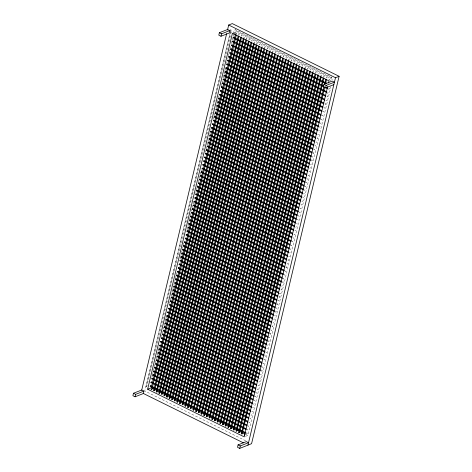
<?xml version="1.0" encoding="UTF-8"?>
<svg xmlns="http://www.w3.org/2000/svg" width="472" height="472" viewBox="0 0 472 472"><rect width="100%" height="100%" fill="white"/><g stroke="black" fill="none" stroke-linecap="round" stroke-linejoin="round"><path stroke-width="0.35" stroke-dasharray="2.36 1.77" d="M146.037 386.704L230.837 30.709L231.245 30.668L231.545 30.898L146.745 386.851L146.037 386.704L146.751 386.816M230.837 30.709L231.545 30.898M305.396 67.337C303.726 66.705 306.658 67.779 305.054 68.77M230.253 32.196L144.774 390.987L245.641 440.759M230.424 31.476L231.274 27.895M151.878 377.376L152.556 374.514M152.727 373.794L153.412 370.933M153.583 370.213L154.267 367.352M154.433 366.632L155.117 363.77M155.288 363.051L156.143 359.469M156.315 358.755L156.993 355.888M157.164 355.174L157.849 352.313M158.02 351.593L158.698 348.731M158.869 348.012L159.212 346.578M161.601 336.554L162.114 334.406M162.285 333.686L163.135 330.105M163.306 329.391L163.99 326.524M164.162 325.81L164.846 322.942M165.011 322.228L165.696 319.361M165.867 318.647L166.722 315.066M169.448 303.608L170.132 300.741M170.303 300.027L170.988 297.159M171.159 296.445L171.837 293.578M172.009 292.864L172.693 289.997M172.864 289.283L173.714 285.702M173.885 284.988L174.569 282.12M174.74 281.406L175.425 278.539M175.59 277.825L176.274 274.958M176.445 274.244L176.788 272.81M180.027 259.205L180.711 256.337M180.882 255.623L181.567 252.756M181.738 252.042L182.416 249.175M182.587 248.461L183.272 245.593M183.443 244.88L184.292 241.298M187.024 229.84L187.708 226.973M187.88 226.259L188.558 223.392M188.729 222.678L189.414 219.81M189.585 219.096L190.269 216.229M190.434 215.515L191.29 211.934M191.461 211.214L192.145 208.353M192.316 207.633L192.995 204.771M193.166 204.052L193.85 201.19M195.898 192.594L196.411 190.446M196.582 189.732L197.261 186.865M197.432 186.151L197.774 184.717M198.458 181.85L199.137 178.988M199.308 178.268L199.992 175.407M200.163 174.687L200.848 171.826M201.019 171.106L201.355 169.678M205.45 152.485L206.134 149.624M206.305 148.904L206.99 146.043M207.161 145.323L207.839 142.461M208.01 141.742L208.353 140.314M209.037 137.446L209.715 134.585M209.887 133.865L210.571 131.004M210.742 130.284L211.427 127.422M213.474 118.826L213.981 116.678M214.152 115.959L214.837 113.097M215.008 112.377L215.35 110.95M216.028 108.082L216.713 105.215M216.884 104.501L217.568 101.639M217.739 100.919L218.418 98.058M218.589 97.338L218.931 95.904M221.321 85.88L222.005 83.013M222.176 82.299L222.513 80.865M223.197 78.004L223.881 75.136M224.052 74.423L224.731 71.555M224.902 70.841L225.758 67.26M226.778 62.959L227.12 61.531M227.805 58.664L228.318 56.516M228.489 55.796L229.339 52.221M229.51 51.501L230.194 48.64M230.365 47.92L230.702 46.486M231.386 43.625L232.071 40.757M232.242 40.043L232.92 37.176M233.091 36.462L233.776 33.595M235.54 33.984L236.053 31.836L332.624 79.491L329.615 80.671M245.416 436.393L247.824 435.449L330.919 86.653M331.739 77.29L331.509 77.939L331.834 77.284L235.262 29.63L234.95 29.889L234.938 30.291L331.509 77.939M318.157 73.75L318.535 73.738M233.646 32.786L236.053 31.836M234.985 30.296L235.292 29.659M325.491 103.899C324.205 105.822 327.303 102.831 324.181 103.25M288.321 259.93C287.035 261.801 290.121 258.969 287.005 259.281M275.194 52.504L275.825 52.705L275.512 52.811M329.149 88.718C327.716 90.512 331.031 87.833 327.804 88.04M327.887 93.149C328.89 91.668 327.161 94.264 326.571 92.5M327.338 96.323C325.904 98.087 329.214 95.474 325.993 95.645M317.373 138.148C315.945 139.913 319.249 137.299 316.028 137.47M313.797 152.981C312.505 154.928 315.615 151.884 312.488 152.338M312.039 160.362C310.741 162.238 313.874 159.388 310.729 159.713M286.598 267.335C285.165 269.128 288.475 266.45 285.247 266.656M283.607 279.029C284.604 277.495 282.864 280.179 282.291 278.38M283.082 282.091C281.66 283.808 284.94 281.3 281.737 281.412M281.294 289.436C280.002 291.36 283.1 288.368 279.979 288.787M280.091 293.779C281.1 292.197 279.341 294.965 278.775 293.13M279.536 296.811C278.244 298.735 281.347 295.743 278.22 296.162M277.778 304.186C276.486 306.11 279.589 303.118 276.462 303.537M276.055 311.591C274.621 313.384 277.937 310.706 274.704 310.912M272.539 326.341C271.117 328.064 274.397 325.556 271.193 325.662M270.751 333.686C269.459 335.61 272.556 332.618 269.435 333.037M268.993 341.061C267.701 342.991 270.804 339.993 267.677 340.418M261.995 370.597C260.568 372.361 263.872 369.747 260.65 369.918M247.062 433.29C245.641 435.013 248.921 432.499 245.711 432.612M245.198 434.151L247.824 435.449M233.41 31.978L234.118 32.167L233.41 31.978M235.982 33.246L236.684 33.429L235.982 33.246M238.549 34.515L239.257 34.698L238.572 34.486M241.121 35.783L241.829 35.966L241.121 35.783M243.688 37.052L244.396 37.235L243.688 37.052M246.26 38.321L246.968 38.503L246.26 38.321M248.827 39.589L249.535 39.772L248.827 39.589M251.399 40.857L252.107 41.04L251.423 40.822M253.965 42.126L254.673 42.309L253.995 42.091M256.538 43.394L257.246 43.577L256.538 43.394M259.11 44.663L259.812 44.846L259.11 44.663M261.677 45.926L262.385 46.114L261.677 45.926M264.367 47.253L265.075 47.442L264.367 47.253M267.052 48.581L267.76 48.764L267.052 48.581M269.742 49.908L270.45 50.091L269.742 49.908M272.433 51.236L273.14 51.419L272.433 51.236M277.807 53.885L278.515 54.074L277.807 53.885M280.498 55.212L281.2 55.401L280.498 55.212M283.182 56.54L283.89 56.723L283.182 56.54M285.873 57.867L286.581 58.05L285.873 57.867M288.557 59.195L289.265 59.378L288.557 59.195M291.248 60.522L291.956 60.705L291.248 60.522M293.938 61.844L294.646 62.033L293.938 61.844M296.623 63.171L297.33 63.36L296.623 63.171M299.313 64.499L300.021 64.682L299.313 64.499M302.003 65.826L302.711 66.009L302.003 65.826M307.378 68.481L308.086 68.664L307.378 68.481M310.069 69.803L310.771 69.992L310.069 69.803M312.753 71.13L313.461 71.319L312.783 71.101M315.443 72.458L316.151 72.641L315.443 72.458M320.818 75.113L321.526 75.296L320.842 75.078M323.509 76.44L324.217 76.623L323.532 76.405M326.193 77.762L326.901 77.951L326.223 77.733M328.884 79.09L329.592 79.272L328.884 79.09M247.534 430.004L247.942 429.603L247.534 430.004M248.414 426.316L248.821 425.915L248.414 426.316M249.293 422.629L249.694 422.228L249.293 422.629M250.172 418.941L250.573 418.54L250.172 418.941M251.051 415.254L251.452 414.853L251.051 415.254M251.924 411.566L252.331 411.165L251.924 411.566M252.803 407.873L253.21 407.478L252.803 407.873M253.682 404.185L254.089 403.79L253.682 404.185M254.561 400.498L254.968 400.103L254.561 400.498M255.44 396.81L255.848 396.409L255.44 396.81M256.32 393.123L256.727 392.722L256.32 393.123M257.199 389.435L257.606 389.034L257.199 389.435M258.078 385.748L258.485 385.347L258.078 385.748M258.957 382.06L259.364 381.659L258.957 382.06M259.836 378.373L260.237 377.972L259.836 378.373M260.715 374.685L261.116 374.284L260.715 374.685M262.467 367.31L262.875 366.909L262.467 367.31M263.346 363.623L263.754 363.222L263.346 363.623M264.226 359.935L264.633 359.534L264.226 359.935M265.105 356.248L265.512 355.847L265.105 356.248M265.984 352.56L266.391 352.159L265.984 352.56M266.863 348.873L267.27 348.472L266.863 348.873M267.742 345.179L268.149 344.784L267.742 345.179M269.5 337.804L269.901 337.403L269.5 337.804M271.258 330.429L271.66 330.028L271.258 330.429M273.011 323.054L273.418 322.653L273.011 323.054M273.89 319.367L274.297 318.966L273.89 319.367M274.769 315.679L275.176 315.278L274.769 315.679M276.527 308.304L276.934 307.903L276.527 308.304M278.285 300.93L278.692 300.528L278.285 300.93M281.796 286.174L282.203 285.778L281.796 286.174M284.433 275.111L284.84 274.71L284.433 275.111M285.312 271.424L285.719 271.022L285.312 271.424M287.07 264.049L287.477 263.647L287.07 264.049M288.829 256.674L289.23 256.272L288.829 256.674M289.708 252.986L290.109 252.585L289.708 252.986M290.587 249.299L290.988 248.897L290.587 249.299M291.46 245.611L291.867 245.21L291.46 245.611M292.339 241.924L292.746 241.522L292.339 241.924M293.218 238.236L293.625 237.835L293.218 238.236M294.097 234.549L294.504 234.147L294.097 234.549M294.976 230.861L295.383 230.46L294.976 230.861M295.855 227.174L296.263 226.772L295.855 227.174M296.735 223.48L297.142 223.085L296.735 223.48M297.614 219.793L298.021 219.397L297.614 219.793M298.493 216.105L298.894 215.71L298.493 216.105M299.372 212.418L299.773 212.017L299.372 212.418M300.251 208.73L300.652 208.329L300.251 208.73M301.124 205.043L301.531 204.642L301.124 205.043M302.003 201.355L302.41 200.954L302.003 201.355M302.882 197.668L303.289 197.267L302.882 197.668M303.762 193.98L304.169 193.579L303.762 193.98M304.641 190.293L305.012 189.862L304.641 190.293M305.52 186.605L305.891 186.174L305.52 186.605M306.399 182.918L306.771 182.487L306.399 182.918M307.278 179.23L307.65 178.799L307.278 179.23M308.157 175.543L308.529 175.112L308.157 175.543M309.036 171.855L309.408 171.424L309.036 171.855M309.915 168.168L310.287 167.737L309.915 168.168M310.788 164.48L311.166 164.049L310.788 164.48M312.547 157.099L312.954 156.704L312.547 157.099M314.305 149.724L314.712 149.323L314.305 149.724M315.184 146.037L315.556 145.606L315.184 146.037M316.063 142.349L316.435 141.919L316.063 142.349M317.874 134.744L318.246 134.314L317.874 134.744M318.777 130.945L319.184 130.543L318.777 130.945M319.686 127.139L320.057 126.714L319.686 127.139M320.594 123.34L320.995 122.938L320.594 123.34M321.497 119.54L321.904 119.139L321.497 119.54M322.406 115.734L322.807 115.333L322.406 115.734M323.308 111.935L323.715 111.534L323.308 111.935M324.217 108.129L324.588 107.699L324.217 108.129M326.028 100.524L326.4 100.099L326.028 100.524"/><path stroke-width="0.71" d="M151.884 389.388L151.176 389.241L151.884 389.388L236.348 34.863M238.915 36.132L154.456 390.657L154.049 390.704L153.748 390.474L238.207 35.949M154.456 390.657L153.748 390.474M241.487 37.4L157.028 391.925L156.621 391.966L156.32 391.742L240.779 37.217M157.028 391.925L156.32 391.742M244.053 38.669L159.595 393.194L159.188 393.235L158.887 393.005L243.345 38.486M159.595 393.194L158.887 393.005M245.918 39.754L161.459 394.273L161.76 394.503L162.167 394.462L246.626 39.937M248.484 41.023L164.026 395.542L164.327 395.772L164.734 395.731L249.192 41.206M164.734 395.731L164.055 395.512M251.765 42.474L167.306 396.999L166.899 397.041L166.598 396.81L251.057 42.291M167.306 396.999L166.598 396.81M254.337 43.743L169.873 398.262L169.466 398.309L169.165 398.079L253.629 43.554M169.873 398.262L169.165 398.079M256.904 45.011L172.445 399.53L172.038 399.577L171.737 399.347L256.196 44.822M172.445 399.53L171.737 399.347M258.768 46.091L174.31 400.616L174.61 400.846L175.012 400.799L259.476 46.28M175.012 400.799L174.31 400.616M261.335 47.359L176.876 401.884L177.177 402.114L177.584 402.067L262.043 47.548M177.584 402.067L176.876 401.884M264.025 48.687L179.566 403.212L179.867 403.442L180.274 403.395L264.733 48.87M180.274 403.395L179.59 403.176M266.715 50.014L182.251 404.539L182.552 404.769L182.959 404.722L267.417 50.197M182.959 404.722L182.251 404.539M269.4 51.342L184.941 405.861L185.242 406.091L185.649 406.05L270.108 51.525M185.649 406.05L184.965 405.832M272.09 52.669L187.632 407.188L187.933 407.419L188.34 407.377L272.798 52.852M188.34 407.377L187.655 407.159M274.946 53.277L190.316 408.516L190.617 408.746L191.024 408.699L275.483 54.18M277.465 55.318L193.007 409.843L193.308 410.074L193.715 410.026L278.173 55.501M193.715 410.026L193.03 409.808M280.156 56.646L195.697 411.171L195.998 411.401L196.399 411.354L280.864 56.829M196.399 411.354L195.697 411.171M282.84 57.973L198.382 412.498L198.682 412.729L199.09 412.681L283.548 58.156M199.09 412.681L198.411 412.463M285.53 59.301L201.072 413.82L201.373 414.05L201.78 414.009L286.238 59.484M201.78 414.009L201.072 413.82M288.221 60.628L203.757 415.148L204.057 415.378L204.464 415.336L288.929 60.811M204.464 415.336L203.786 415.118M290.905 61.95L206.447 416.475L206.748 416.705L207.155 416.658L291.613 62.139M207.155 416.658L206.447 416.475M293.596 63.277L209.137 417.803L209.438 418.033L209.845 417.986L294.304 63.46M296.286 64.605L211.822 419.13L212.123 419.36L212.53 419.313L296.988 64.788M212.53 419.313L211.822 419.13M298.971 65.932L214.512 420.458L214.813 420.682L215.22 420.641L299.679 66.115M215.22 420.641L214.536 420.422M301.661 67.26L217.203 421.779L217.503 422.009L217.911 421.968L302.369 67.443M217.911 421.968L217.61 421.738M304.346 68.587L219.887 423.107L220.188 423.337L220.595 423.296L305.054 68.77M220.595 423.296L219.917 423.077M307.036 69.909L222.577 424.434L222.878 424.664L223.285 424.617L307.744 70.098M223.285 424.617L222.601 424.405M309.726 71.237L225.268 425.762L225.569 425.992L225.97 425.945L310.434 71.419M225.97 425.945L225.268 425.762M312.411 72.564L227.952 427.089L228.253 427.319L228.66 427.272L313.119 72.747M228.66 427.272L227.982 427.054M315.101 73.892L230.643 428.417L230.944 428.641L231.351 428.6L315.809 74.075M231.351 428.6L230.643 428.417M317.963 74.499L233.327 429.738L233.628 429.968L234.035 429.927L318.5 75.402M234.035 429.927L233.357 429.709M320.476 76.541L236.018 431.066L236.319 431.296L236.726 431.255L321.184 76.73M323.875 78.057L239.416 432.576L239.009 432.623L238.708 432.393L323.167 77.868M239.416 432.576L238.732 432.364M324.683 87.261L242.101 433.904L241.693 433.951L241.393 433.721L323.975 87.072M242.101 433.904L241.422 433.685M150.503 385.836L150.102 386.238L245.393 433.267M155.778 363.706L155.371 364.107L250.661 411.142M164.563 326.831L164.156 327.232L259.447 374.267M169.832 304.7L169.43 305.101L264.721 352.136M188.281 227.256L187.88 227.657L283.171 274.692M202.34 168.25L201.933 168.651L297.224 215.686M230.784 48.87L230.377 49.271L325.668 96.306M231.687 45.064L231.28 45.465L326.571 92.5M232.596 41.265L232.189 41.666L327.479 88.701M133.482 393.253L132.897 395.701L135.092 396.781L143.346 393.542L143.93 391.093L141.736 390.008L133.482 393.253L135.676 394.332L143.93 391.093M219.374 32.721L218.79 35.17L220.984 36.255L229.233 33.011L229.817 30.562L227.628 29.482L219.374 32.721L221.563 33.807L229.817 30.562M135.092 396.781L135.676 394.332M220.984 36.255L221.563 33.807M141.677 390.255L226.643 33.612M227.498 30.031L228.69 25.016L232.301 23.6L339.102 76.299L251.576 443.686L239.699 448.4L237.51 447.32L238.089 444.872L246.343 441.627L248.537 442.707L240.283 445.952L238.089 444.872M327.651 86.641L244.213 436.865L147.642 389.211L232.442 33.258L329.013 80.907L328.5 83.06M147.642 389.211L151.252 387.795L235.369 34.704M323.981 84.34L326.176 85.42L334.424 82.181L332.235 81.101L323.981 84.34L323.397 86.789L325.591 87.875L333.84 84.63M324.659 84.211L325.851 79.196M325.709 82.96L326.559 79.379M239.699 448.4L240.283 445.952M325.591 87.875L326.176 85.42M247.953 445.155L335.492 77.721L339.102 76.299M234.006 33.777L234.077 34.096L234.342 33.837M233.475 37.548L233.351 37.241L233.091 37.86L325.757 83.603M215.498 113.02L215.374 112.714L215.114 113.333L310.405 160.368M182.988 249.47L182.865 249.163L182.605 249.782L277.896 296.817M215.456 113.109L215.149 113.363M164.504 327.002L164.191 327.261M207.45 146.45L207.521 145.889L302.163 192.576M228.749 56.858L228.92 56.245L323.521 102.925M174.829 282.999L175.053 282.35L269.659 329.025M324.429 99.126L229.829 52.445L229.516 52.699L229.504 53.1L324.76 100.105M321.709 110.531L227.109 63.85L226.796 64.103L226.784 64.505L322.046 111.51M320.807 114.33L226.206 67.649L225.893 67.909L225.881 68.31L321.137 115.315M225.923 68.316L226.206 67.649M225.02 72.122L225.25 71.449L224.973 72.11L320.234 119.115M318.087 125.741L223.486 79.06L223.173 79.314L223.162 79.715L318.423 126.72M315.367 137.145L220.766 90.465L220.459 90.718L220.448 91.12L315.703 138.125M314.464 140.945L219.863 94.264L219.551 94.524L219.539 94.925L314.8 141.93M219.586 94.931L219.863 94.264M313.585 144.633L218.984 97.958L218.672 98.211L218.66 98.613L313.921 145.618M312.706 148.326L218.105 101.645L217.793 101.899L217.781 102.3L313.042 149.305M311.827 152.013L217.226 105.333L216.913 105.586L216.902 105.988L312.163 152.993M212.553 124.437L212.837 123.77L212.512 124.425L307.768 171.43M211.68 128.124L211.957 127.458L211.633 128.113L306.888 175.118M210.801 131.812L211.078 131.145L210.754 131.8L306.015 178.805M304.8 181.513L210.199 134.833L209.887 135.092L209.875 135.493L305.136 182.493M209.922 135.499L210.199 134.833M303.921 185.201L209.32 138.52L209.007 138.78L208.996 139.181L304.257 186.18M209.043 139.187L209.32 138.52M303.042 188.888L208.441 142.208L208.128 142.467L208.117 142.868L303.378 189.874M301.944 196.588L206.683 149.583L206.37 149.842L206.364 150.243L301.62 197.249M201.137 172.374L201.414 171.714L201.09 172.368L296.351 219.374M295.136 222.082L200.535 175.401L200.222 175.655L200.211 176.056L295.472 223.061M200.258 176.062L200.535 175.401M294.257 225.769L199.656 179.089L199.343 179.342L199.332 179.743L294.593 226.749M199.379 179.755L199.656 179.089M293.377 229.457L198.777 182.776L198.464 183.03L198.452 183.431L293.714 230.436M292.498 233.144L197.898 186.464L197.585 186.717L197.573 187.118L292.835 234.124M291.619 236.832L197.019 190.151L196.706 190.405L196.7 190.806L291.956 237.811M193.278 205.55L193.508 204.901L288.109 251.582M192.346 209.255L192.629 208.589L192.305 209.249L287.56 256.255M191.473 212.943L191.75 212.276L191.425 212.937L286.681 259.942M190.594 216.63L190.871 215.964L190.546 216.624L285.808 263.63M284.592 266.332L189.992 219.657L189.679 219.911L189.667 220.312L284.929 267.317M189.714 220.318L189.992 219.657M284.368 270.344L189.113 223.344L188.8 223.598L188.788 223.999L284.05 271.005M188.835 224.005L189.113 223.344M281.955 277.4L187.355 230.719L187.042 230.973L187.036 231.374L282.291 278.38M181.808 253.511L182.086 252.844L181.761 253.499L277.017 300.505M180.929 257.199L181.207 256.532L180.882 257.187L276.144 304.192M274.928 306.9L180.328 260.219L180.015 260.479L180.003 260.88L275.264 307.88M180.05 260.886L180.328 260.219M274.049 310.588L179.448 263.907L179.136 264.167L179.124 264.568L274.385 311.567M179.171 264.574L179.448 263.907M273.17 314.275L178.569 267.594L178.257 267.854L178.245 268.255L273.506 315.261M272.291 317.963L177.69 271.282L177.378 271.542L177.366 271.943L272.627 318.948M271.412 321.65L176.811 274.969L176.498 275.229L176.493 275.63L271.748 322.636M172.144 294.074L172.422 293.413L172.097 294.068L267.353 341.073M171.265 297.761L171.542 297.1L171.218 297.755L266.479 344.761M170.386 301.449L170.663 300.788L170.339 301.443L265.6 348.448M264.167 355.168L168.905 308.163L168.593 308.417L168.581 308.818L263.842 355.823M168.628 308.83L168.905 308.163M262.627 358.531L168.026 311.85L167.713 312.104L167.702 312.505L262.963 359.511M261.748 362.219L167.147 315.538L166.834 315.792L166.828 316.193L262.084 363.198M244.714 435.29L244.083 435.048L244.726 435.107M233.404 37.229L326.736 83.267M232.501 41.029L323.863 86.099M228.595 56.905L323.857 103.905M322.618 106.731L228.017 60.05L227.705 60.304L227.693 60.705L322.948 107.71M227.693 60.705L228.017 60.05M226.784 64.505L227.109 63.85M318.995 121.935L224.389 75.254L224.082 75.514L224.07 75.915L319.326 122.921M224.07 75.915L224.389 75.254M223.162 79.715L223.486 79.06M317.839 129.865L222.577 82.86L222.271 83.119L222.259 83.52L317.514 130.52M222.259 83.52L222.613 82.889M316.275 133.346L221.675 86.665L221.362 86.919L221.35 87.32L316.612 134.325M221.35 87.32L221.71 86.695M220.448 91.12L220.766 90.465M218.66 98.613L218.984 97.958M217.781 102.3L218.105 101.645M216.902 105.988L217.226 105.333M310.948 155.701L216.347 109.02L216.034 109.274L216.028 109.675L311.284 156.68M216.028 109.675L216.347 109.02M309.189 163.076L214.589 116.395L214.282 116.649L214.27 117.05L309.526 164.055M214.27 117.05L214.589 116.395M308.316 166.763L213.71 120.083L213.403 120.336L213.391 120.738L308.647 167.743M213.391 120.738L213.71 120.083M208.117 142.868L208.441 142.208M206.364 150.243L206.683 149.583M300.404 199.951L205.804 153.27L205.491 153.53L205.485 153.931L300.741 200.936M205.485 153.931L205.804 153.27M299.525 203.638L204.925 156.958L204.618 157.217L204.606 157.618L299.862 204.624M204.606 157.618L204.925 156.958M298.652 207.326L204.046 160.651L203.739 160.905L203.727 161.306L298.982 208.311M203.727 161.306L204.046 160.651M298.428 211.338L203.172 164.339L202.86 164.592L202.848 164.993L298.103 211.999M202.848 164.993L203.172 164.339M198.452 183.431L198.777 182.776M197.573 187.118L197.898 186.464M196.7 190.806L197.019 190.151M291.401 240.844L196.14 193.839L195.827 194.098L195.821 194.493L291.077 241.499M195.821 194.493L196.14 193.839M289.861 244.207L195.26 197.526L194.954 197.786L194.942 198.187L290.197 245.186M194.942 198.187L195.26 197.526M288.988 247.894L194.381 201.214L194.075 201.473L194.063 201.874L289.318 248.874M194.063 201.874L194.381 201.214M188.192 227.02L283.495 274.037M187.036 231.374L187.355 230.719M281.076 281.088L186.475 234.407L186.163 234.661L186.157 235.062L281.412 282.067M186.157 235.062L186.475 234.407M280.197 284.775L185.596 238.094L185.29 238.348L185.278 238.749L280.533 285.755M185.278 238.749L185.596 238.094M279.324 288.463L184.717 241.782L184.41 242.036L184.399 242.437L279.654 289.442M184.399 242.437L184.717 241.782M278.445 292.15L183.844 245.469L183.531 245.723L183.519 246.124L278.775 293.13M183.519 246.124L183.844 245.469M178.245 268.255L178.569 267.594M177.366 271.943L177.69 271.282M176.493 275.63L176.811 274.969M270.533 325.338L175.932 278.657L175.625 278.917L175.613 279.318L270.869 326.323M175.613 279.318L175.932 278.657M268.78 332.719L174.18 286.038L173.867 286.292L173.855 286.693L269.111 333.698M173.855 286.693L174.18 286.038M267.901 336.406L173.301 289.725L172.988 289.979L172.976 290.38L268.232 337.386M172.976 290.38L173.301 289.725M169.737 304.469L265.04 351.481M167.702 312.505L168.026 311.85M166.828 316.193L167.147 315.538M260.868 365.906L166.268 319.225L165.961 319.485L165.949 319.886L261.205 366.886M165.949 319.886L166.268 319.225M259.995 369.594L165.389 322.913L165.082 323.172L165.07 323.574L260.326 370.573M165.07 323.574L165.389 322.913M258.237 376.969L163.637 330.288L163.324 330.547L163.312 330.949L258.567 377.954M163.312 330.949L163.666 330.317M257.358 380.656L162.757 333.975L162.445 334.235L162.433 334.636L257.688 381.642M162.433 334.636L162.787 334.005M256.479 384.344L161.878 337.663L161.566 337.922L161.554 338.324L256.815 385.329M161.554 338.324L161.908 337.692M255.6 388.031L160.999 341.35L160.686 341.61L160.675 342.011L255.936 389.017M160.675 342.011L161.035 341.386M254.721 391.719L160.12 345.044L159.807 345.297L159.796 345.699L255.057 392.704M159.796 345.699L160.12 345.044M253.842 395.412L159.241 348.731L158.928 348.985L158.917 349.386L254.178 396.392M158.917 349.386L159.241 348.731M252.962 399.1L158.362 352.419L158.049 352.672L158.037 353.074L253.299 400.079M158.037 353.074L158.362 352.419M252.083 402.787L157.483 356.106L157.17 356.36L157.164 356.761L252.42 403.767M157.164 356.761L157.483 356.106M251.204 406.475L156.604 359.794L156.297 360.047L156.285 360.449L251.541 407.454M156.285 360.449L156.604 359.794M249.452 413.85L154.851 367.169L154.539 367.422L154.527 367.824L249.782 414.829M154.527 367.824L154.881 367.198M248.573 417.537L153.972 370.856L153.66 371.11L153.648 371.511L248.903 418.517M153.648 371.511L154.002 370.886M247.694 421.225L153.093 374.544L152.78 374.797L152.769 375.199L248.024 422.204M152.769 375.199L153.123 374.573M246.815 424.912L152.214 378.231L151.901 378.485L151.89 378.886L247.151 425.892M151.89 378.886L152.244 378.261M245.936 428.6L151.335 381.919L151.022 382.178L151.01 382.58L246.272 429.579M151.01 382.58L151.37 381.948M228.69 25.016L335.492 77.721M231.669 44.869L326.895 91.845M230.767 48.669L325.332 95.32M225.333 71.484L319.898 118.136M215.468 112.708L310.069 159.388M212.837 123.77L307.437 170.451M211.957 127.458L306.558 174.138M211.078 131.145L305.679 177.826M207.237 146.556L302.499 193.561M202.293 168.026L296.894 214.707M201.414 171.714L296.015 218.394M193.184 205.562L288.439 252.567M192.629 208.589L287.23 255.269M191.75 212.276L286.351 258.957M190.871 215.964L285.471 262.644M182.965 249.157L277.565 295.838M182.086 252.844L276.686 299.525M181.207 256.532L275.807 303.213M174.734 283.005L269.99 330.011M172.422 293.413L267.022 340.094M171.542 297.1L266.143 343.781M170.663 300.788L265.264 347.469M164.516 326.6L259.116 373.281M155.76 363.511L250.331 410.162M150.456 385.606L245.711 432.612M151.252 387.795L244.537 433.827M143.146 393.382L243.351 442.824"/></g></svg>
